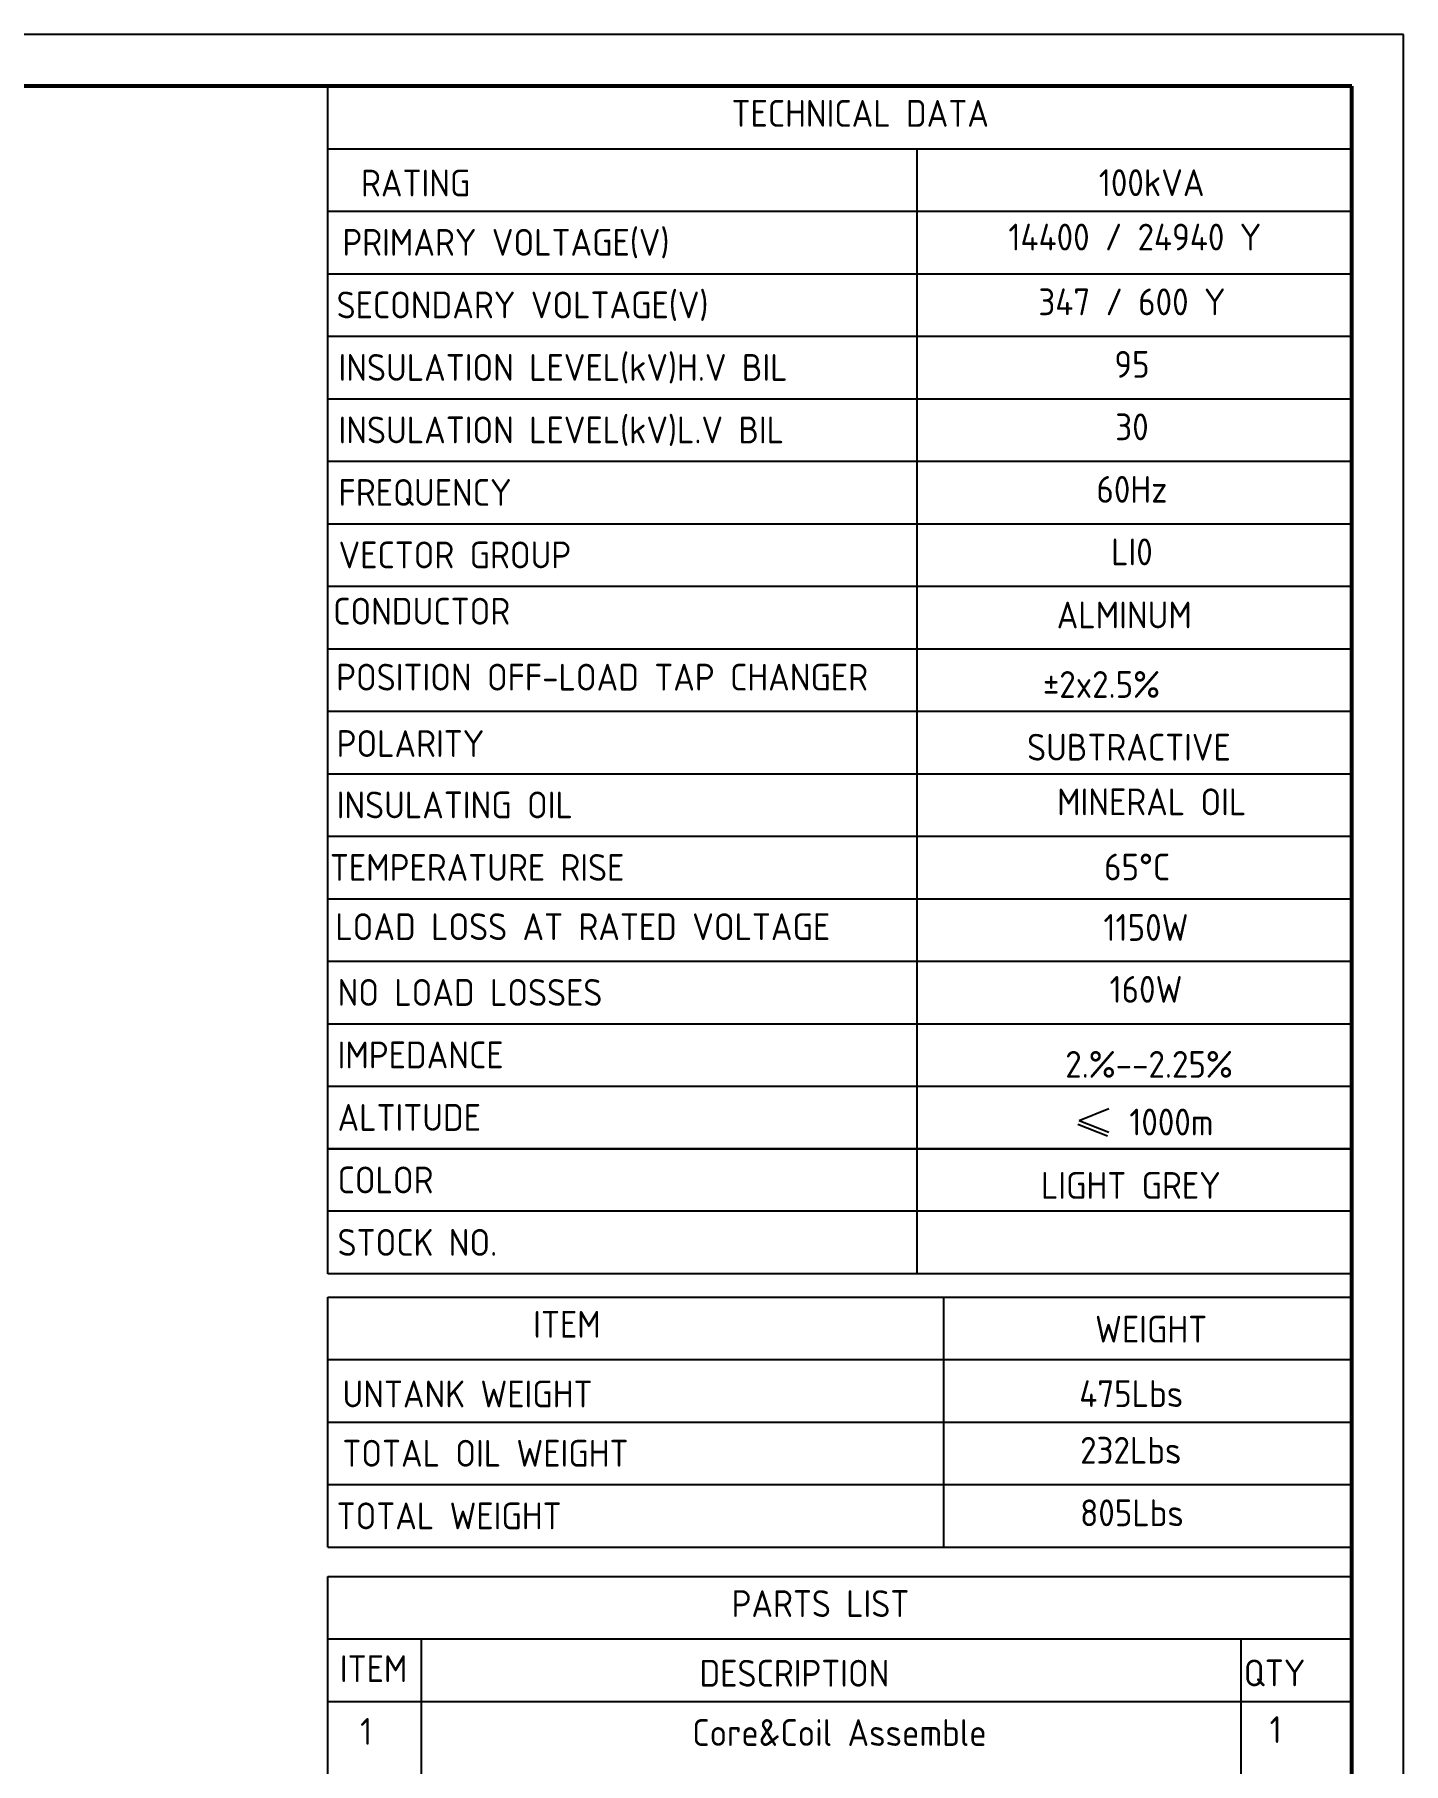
# Model space of a CAD drawing. Header units: millimetres. Extents: x 119255 to 128417, y -8474 to -5389.
# Drawn here: x 127221 to 128417, y -7305 to -5795 of the extents above; entities that cross this region are included whole.
import ezdxf
from ezdxf.enums import TextEntityAlignment as Align

# ---------------------------------------------------------------- set-up
doc = ezdxf.new("R2010")
doc.units = ezdxf.units.MM
doc.header["$LTSCALE"] = 3
doc.layers.add('A', color=3, linetype='Continuous')
doc.layers.add('S', color=254, linetype='Continuous')
doc.layers.add('标注、文本', color=3, linetype='Continuous', lineweight=25)
doc.layers.add('粗实线', color=4, linetype='Continuous', lineweight=53)
doc.styles.add('ST_WIN', font='isocp2.shx', dxfattribs={"bigfont": 'hzdxfst.shx'})

msp = doc.modelspace()

# ---------------------------------------------------------------- linework, layer by layer
at = {"layer": 'A'}
for p, q in [((127477.24, -6877.24), (127477.24, -5839.86)), ((127477.24, -5839.86), (128371.45, -5839.86)), ((128371.45, -6822.64), (128371.45, -5839.86)), ((127477.24, -5894.46), (128371.45, -5894.46)), ((127991.9, -6877.24), (127991.9, -5894.46)), ((127477.24, -5949.06), (128371.45, -5949.06)), ((127477.24, -6003.65), (128371.45, -6003.65)), ((127477.24, -6058.25), (128371.45, -6058.25)), ((127477.24, -6112.85), (128371.45, -6112.85)), ((127477.24, -6167.45), (128371.45, -6167.45)), ((127477.24, -6167.45), (128371.45, -6167.45)), ((127477.24, -6222.05), (128371.45, -6222.05)), ((127477.24, -6222.05), (128371.45, -6222.05)), ((127477.24, -6276.65), (128371.45, -6276.65)), ((127477.24, -6331.25), (128371.45, -6331.25)), ((127477.24, -6385.85), (128371.45, -6385.85)), ((127477.24, -6440.45), (128371.45, -6440.45)), ((127477.24, -6495.05), (128371.45, -6495.05)), ((127477.24, -6549.65), (128371.45, -6549.65)), ((127477.24, -6604.24), (128371.45, -6604.24)), ((127477.24, -6658.84), (128371.45, -6658.84)), ((127477.24, -6713.44), (128371.45, -6713.44)), ((128371.45, -6768.04), (127477.24, -6768.04)), ((128371.45, -6768.04), (127477.24, -6768.04)), ((128371.45, -6822.64), (127477.24, -6822.64)), ((128371.45, -6877.24), (127477.24, -6877.24)), ((127477.24, -7116.12), (127477.24, -6897.73)), ((127477.24, -6897.73), (128371.45, -6897.73)), ((128015.14, -7116.12), (128015.14, -6897.73)), ((128371.45, -7116.12), (128371.45, -6897.73)), ((127477.24, -6952.33), (128371.45, -6952.33)), ((127477.24, -7006.93), (128371.45, -7006.93)), ((127477.24, -7061.52), (128371.45, -7061.52)), ((127477.24, -7116.12), (128371.45, -7116.12)), ((127477.24, -8015.29), (127477.24, -7141.71)), ((127477.24, -7141.71), (128371.45, -7141.71)), ((128371.45, -8015.29), (128371.45, -7141.71)), ((127477.24, -7196.31), (128371.45, -7196.31)), ((127558.99, -8015.29), (127558.99, -7196.31)), ((128274.83, -8015.29), (128274.83, -7196.31)), ((127477.24, -7250.9), (128371.45, -7250.9))]:
    msp.add_line(p, q, dxfattribs=at)
msp.add_lwpolyline([(127477.56, -6768.04), (128371.45, -6768.04)], dxfattribs=at)
at = {"layer": 'S'}
for p, q in [((128159.34, -6733.26), (128133.44, -6743.57)), ((128157.98, -6757.21), (128132.08, -6746.91)), ((128159.34, -6753.87), (128133.44, -6743.57))]:
    msp.add_line(p, q, dxfattribs=at)
at = {"layer": '标注、文本'}
for p, q in [((128416.56, -5794.75), (124627.52, -5794.75)), ((128416.56, -8474.14), (128416.56, -5794.75))]:
    msp.add_line(p, q, dxfattribs=at)
at = {"layer": '粗实线'}
for p, q in [((128371.45, -5839.86), (124853.06, -5839.86)), ((128371.45, -8429.03), (128371.45, -5839.86))]:
    msp.add_line(p, q, dxfattribs=at)

# ---------------------------------------------------------------- texts
at = {"layer": 'S', "style": 'ST_WIN'}
for s, height, p in [('TECHNICAL DATA', 23.3996, (127829.76, -5875.28)), ('RATING', 23.4, (127506.09, -5936.14)), ('100kVA', 23.4, (128150.55, -5935.84)), ('PRIMARY VOLTAGE(V)', 23.3996, (127489.82, -5987.95)), ('SECONDARY VOLTAGE(V)', 23.3996, (127484.79, -6042.64)), ('INSULATION LEVEL(kV)H.V BIL', 23.3996, (127486.46, -6097.24)), ('INSULATION LEVEL(kV)L.V BIL', 23.3996, (127486.46, -6151.84)), ('FREQUENCY', 23.4, (127486.46, -6206.43)), ('VECTOR GROUP', 23.3996, (127486.46, -6261.03)), ('CONDUCTOR', 23.4, (127481.82, -6310.22)), ('INSULATING OIL', 23.3996, (127484.79, -6479.43)), ('TEMPERATURE RISE', 23.3996, (127478.95, -6534.03)), ('LOAD LOSS AT RATED VOLTAGE', 23.3996, (127483.69, -6585.8)), ('NO LOAD LOSSES', 23.3996, (127485.62, -6643.23)), ('IMPEDANCE', 23.4, (127485.62, -6697.83)), ('ALTITUDE', 23.4, (127485.62, -6752.43)), ('COLOR', 23.4, (127485.62, -6807.03)), ('STOCK NO.', 23.4, (127485.62, -6861.62)), ('ITEM', 23.4, (127656.51, -6933.15)), ('WEIGHT', 23.4, (128147.25, -6937.39)), ('UNTANK WEIGHT', 23.3996, (127489.92, -6994.01)), ('475Lbs', 23.4, (128133.42, -6993.71)), ('TOTAL OIL WEIGHT', 23.3996, (127489.82, -7045.82)), ('TOTAL WEIGHT', 23.3996, (127484.79, -7100.51)), ('PARTS LIST', 23.4, (127829.76, -7177.12)), ('ITEM', 23.4, (127487.64, -7233.98)), ('DESCRIPTION', 23.3996, (127801.73, -7237.99)), ('QTY', 23.4, (128277.13, -7237.69)), ('Core&Coil Assemble', 23.3996, (127795.44, -7289.79))]:
    msp.add_text(s, height=height, dxfattribs=at).set_placement(p)
for s, height, p in [('14400 / 24940 Y', 23.3996, (128182.01, -5983.36)), ('347 / 600 Y', 23.3996, (128179.46, -6039.95)), ('95', 23.4, (128179.46, -6094.55)), ('30', 23.4, (128179.46, -6149.15)), ('60Hz', 23.4, (128179.46, -6203.75)), ('LI0', 23.4, (128179.46, -6258.35)), ('ALMINUM', 23.4, (128172.74, -6313.48)), ('%%P2x2.5%%%', 23.3996, (128152.83, -6374.18)), (' MINERAL OIL', 23.3996, (128189.99, -6476.74)), ('65%%DC', 23.4, (128183.96, -6533.65)), ('1150W', 23.4, (128191.7, -6586.47)), ('160W', 23.4, (128191.7, -6640.54)), ('2.%%%--2.25%%%', 23.3996, (128194.38, -6706.05)), ('1000m', 23.4, (128213.9, -6756.45)), ('LIGHT GREY', 23.4, (128178.51, -6811.81)), ('232Lbs', 23.4, (128178.41, -7043.22)), ('805Lbs', 23.4, (128179.46, -7097.82)), ('1', 23.4, (128304.99, -7287.2)), ('1', 23.4, (127510.61, -7288.79))]:
    msp.add_text(s, height=height, dxfattribs=at).set_placement(p, align=Align.CENTER)
at = {"layer": 'S', "width": 603.0125, "attachment_point": 1, "style": 'ST_WIN'}
for s, insert, char_height in [('POSITION OFF-LOAD TAP CHANGER', (127484.4, -6344.4), 23.3996), ('POLARITY', (127484.75, -6402.4), 23.4), ('SUBTRACTIVE^I', (128087.88, -6405.59), 23.3996)]:
    msp.add_mtext(s, dxfattribs=dict(at, insert=insert, char_height=char_height))

doc.saveas('drawing.dxf')
